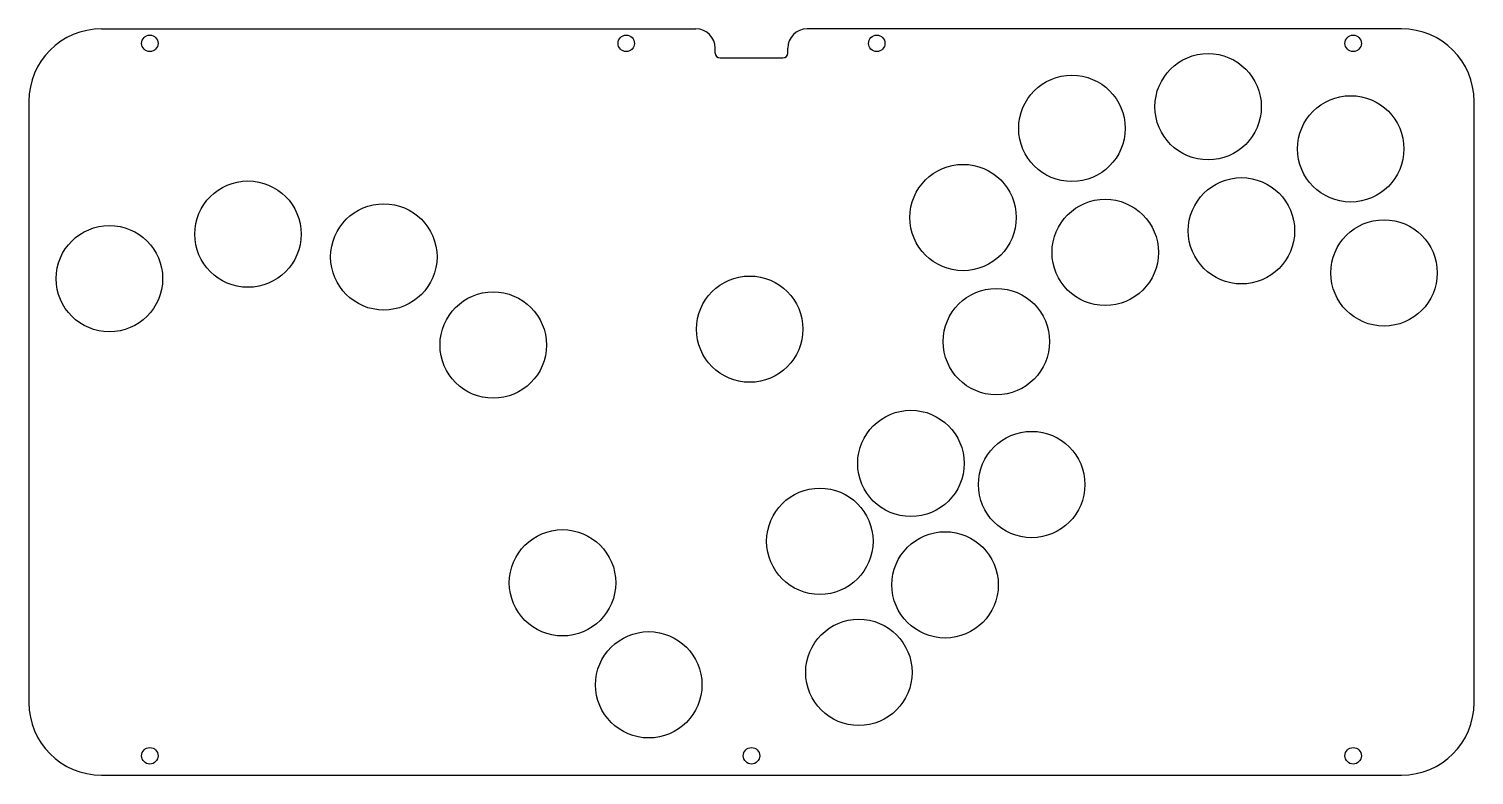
# Model space of a CAD drawing. Header units: inches. Extents: x 0 to 299, y 0 to 154.
import ezdxf

# ---------------------------------------------------------------- set-up
doc = ezdxf.new("R2010")
doc.units = ezdxf.units.IN
doc.header["$MEASUREMENT"] = 0

msp = doc.modelspace()

# ---------------------------------------------------------------- linework, layer by layer
for p, q in [((15, 154.4), (137.9, 154.4)), ((283.8, 154.4), (160.9, 154.4)), ((141.9, 149.4), (141.9, 150.4)), ((141.9, 149.4), (141.9, 149.4)), ((156.9, 149.4), (156.9, 150.4)), ((156.9, 149.4), (156.9, 149.4)), ((142.9, 148.4), (155.9, 148.4)), ((0, 139.4), (0, 15)), ((298.8, 15), (298.8, 139.4)), ((15, 0), (283.8, 0))]:
    msp.add_line(p, q)
for centre, radius in [((25, 151.4), 1.7), ((123.5, 151.4), 1.7), ((175.3, 151.4), 1.7), ((273.8, 151.4), 1.7), ((243.81, 138.29), 11), ((215.65, 133.82), 11), ((273.29, 129.58), 11), ((193.14, 115.37), 11), ((45.29, 111.93), 11), ((250.7, 112.62), 11), ((73.38, 107.22), 11), ((222.54, 108.15), 11), ((16.65, 102.72), 11), ((280.18, 103.91), 11), ((149.03, 92.27), 11), ((96, 88.98), 11), ((200.03, 89.7), 11), ((182.36, 64.49), 11), ((207.33, 60.12), 11), ((163.53, 48.38), 11), ((110.33, 39.79), 11), ((189.43, 39.36), 11), ((171.6, 21.26), 11), ((128.16, 18.69), 11), ((25, 4), 1.7), ((149.4, 4), 1.7), ((273.8, 4), 1.7)]:
    msp.add_circle(centre, radius)
for centre, radius, start, end in [((15, 139.4), 15, 90, 180), ((137.9, 150.4), 4, 0, 90), ((160.9, 150.4), 4, 90, 180), ((283.8, 139.4), 15, 0, 90), ((142.9, 149.4), 1, 180, 270), ((155.9, 149.4), 1, 270, 0), ((15, 15), 15, 180, 270), ((283.8, 15), 15, 270, 0)]:
    msp.add_arc(centre, radius, start, end)

doc.saveas('drawing.dxf')
